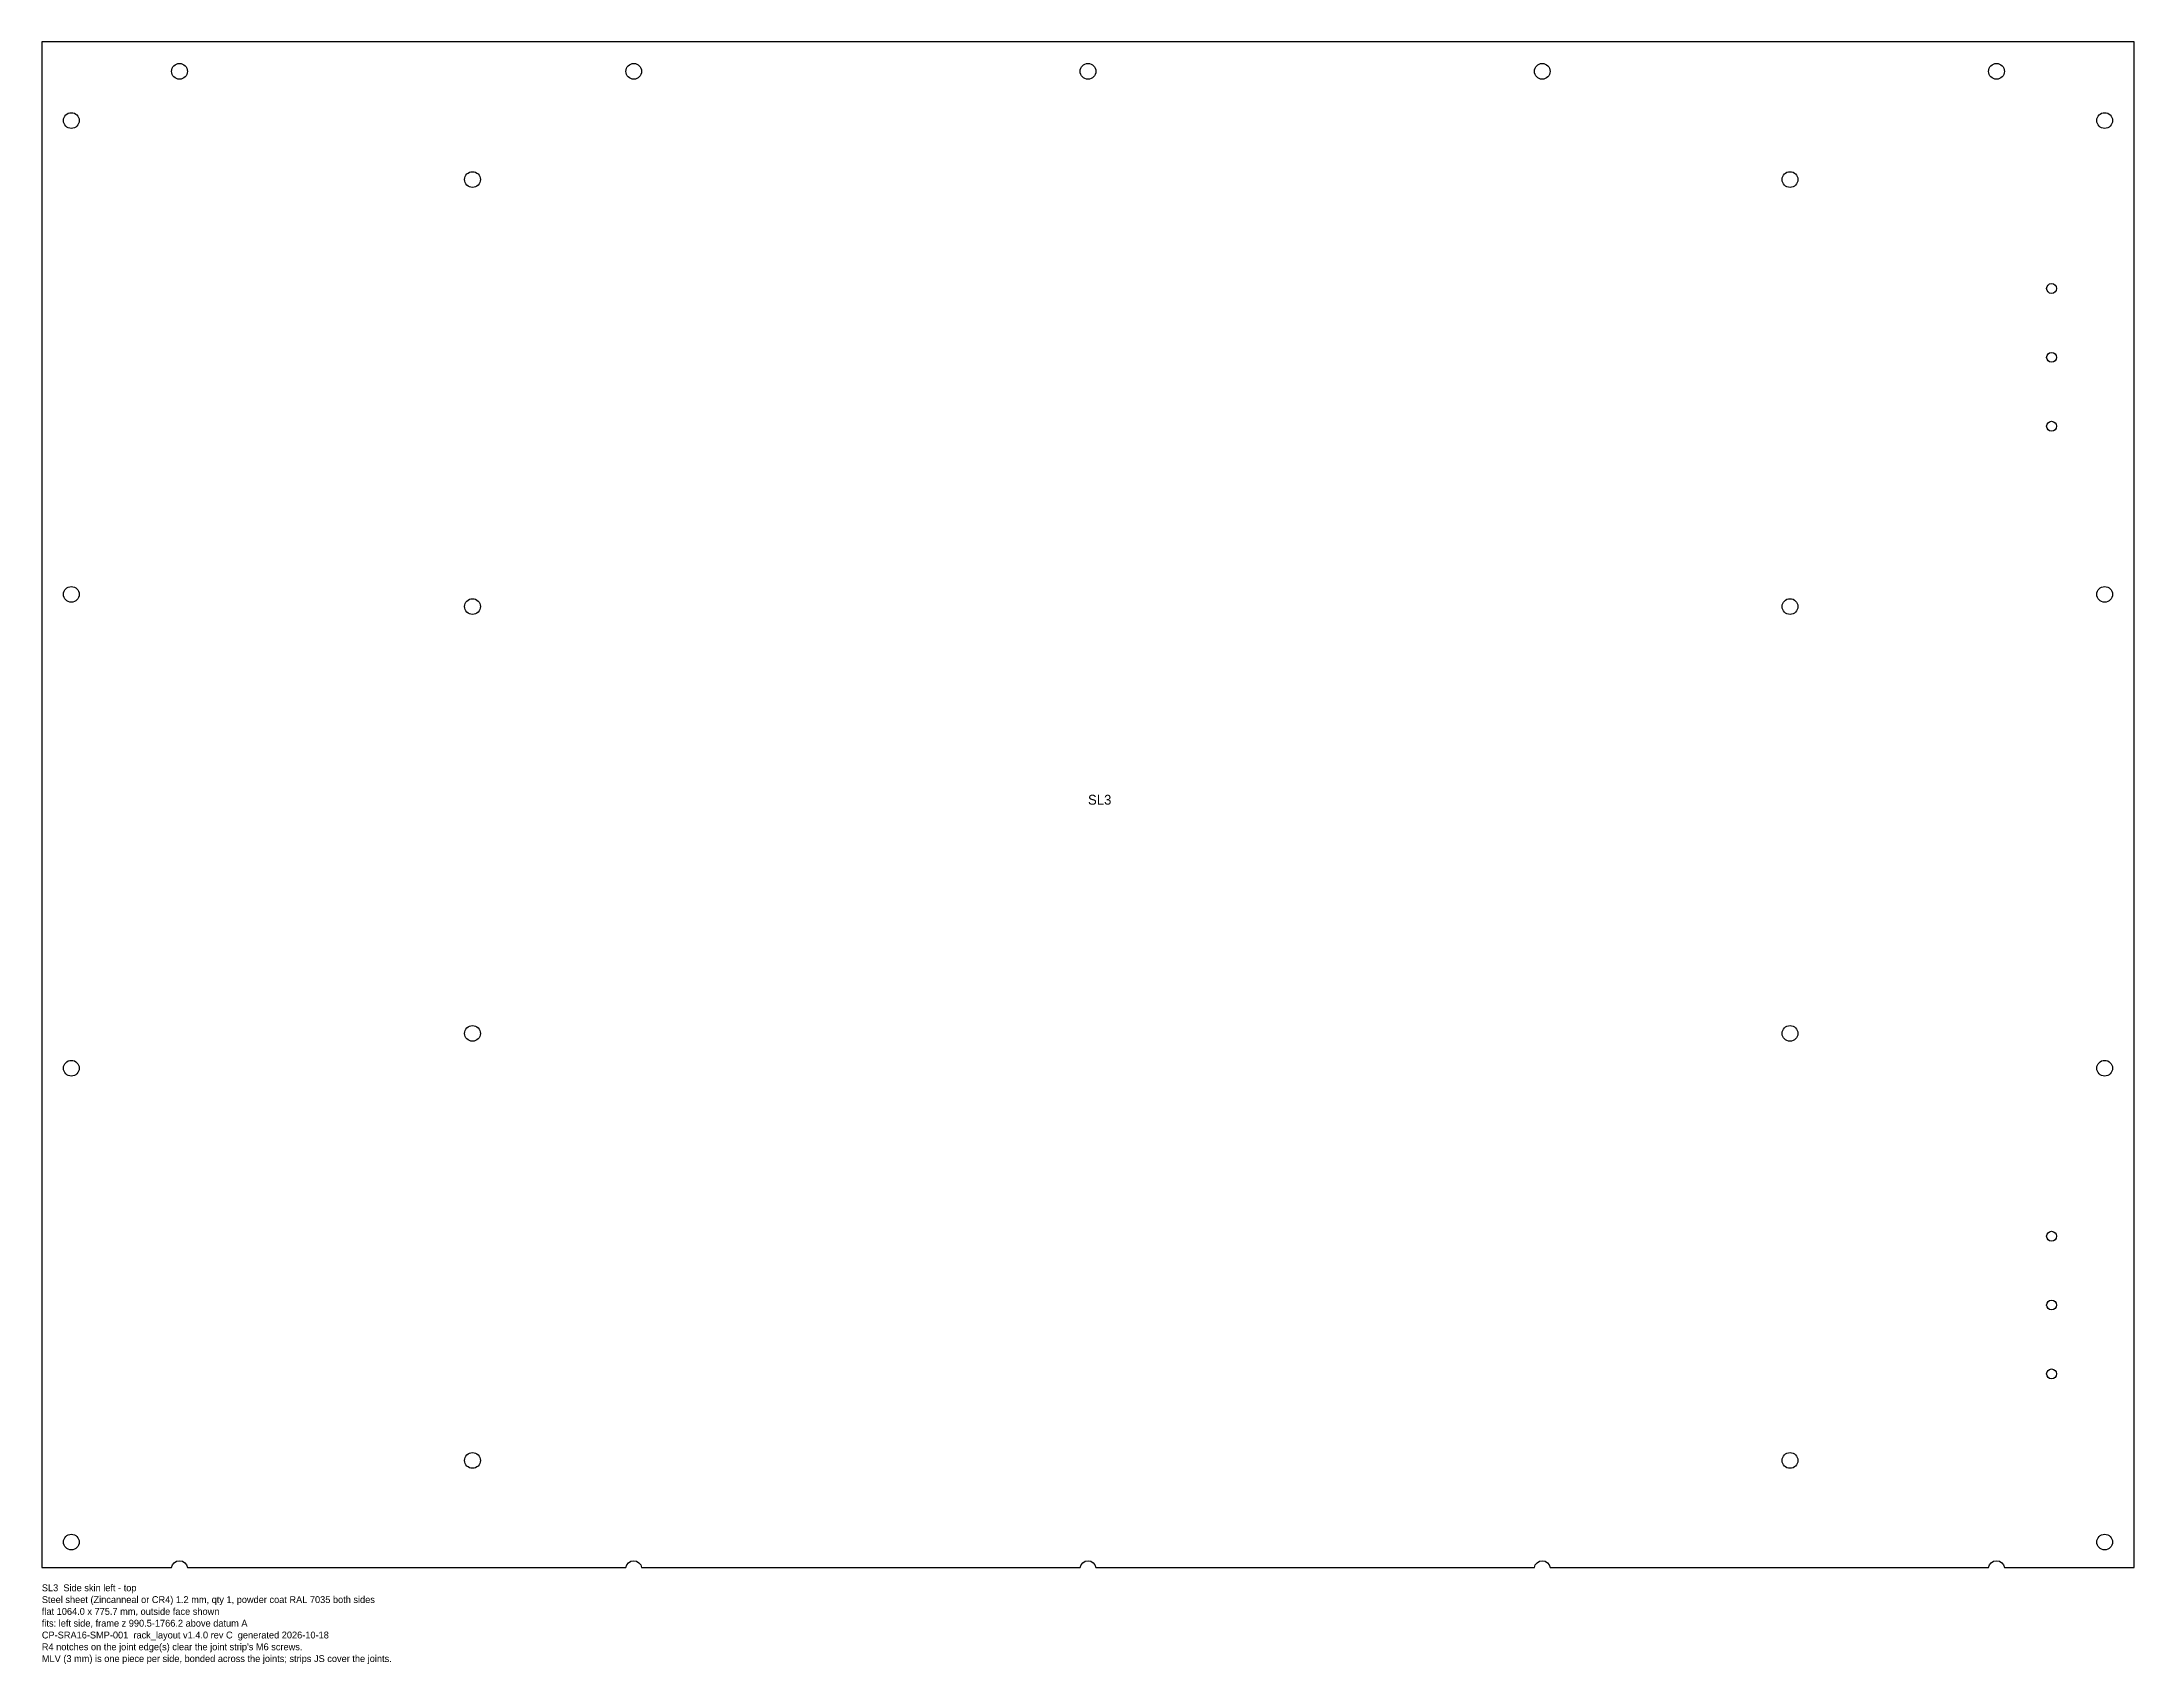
# Model space of a CAD drawing. Header units: millimetres. Extents: x 0 to 1064, y -49 to 776.
import ezdxf

# ---------------------------------------------------------------- set-up
doc = ezdxf.new("R2010")
doc.units = ezdxf.units.MM
for name, color, linetype in [('CUT', 7, 'CONTINUOUS'), ('ETCH', 3, 'CONTINUOUS'), ('NOTES', 8, 'CONTINUOUS')]:
    doc.layers.add(name, color=color, linetype=linetype)

msp = doc.modelspace()

# ---------------------------------------------------------------- linework, layer by layer
at = {"layer": 'CUT'}
msp.add_lwpolyline([(0, 0), (66, 0, -0.881917), (74, 0), (297, 0, -0.881917), (305, 0), (528, 0, -0.881917), (536, 0), (759, 0, -0.881917), (767, 0), (990, 0, -0.881917), (998, 0), (1064, 0), (1064, 775.7), (0, 775.7)], format="xyb", close=True, dxfattribs=at)
for centre, radius in [((70, 760.7), 4), ((301, 760.7), 4), ((532, 760.7), 4), ((763, 760.7), 4), ((994, 760.7), 4), ((15, 735.7), 4), ((1049, 735.7), 4), ((219, 705.7), 4), ((889, 705.7), 4), ((1022, 650.3), 2.5), ((1022, 615.3), 2.5), ((1022, 580.3), 2.5), ((15, 494.8), 4), ((219, 488.6), 4), ((889, 488.6), 4), ((1049, 494.8), 4), ((219, 271.6), 4), ((889, 271.6), 4), ((15, 253.9), 4), ((1049, 253.9), 4), ((1022, 168.5), 2.5), ((1022, 133.5), 2.5), ((1022, 98.5), 2.5), ((219, 54.5), 4), ((889, 54.5), 4), ((15, 13), 4), ((1049, 13), 4)]:
    msp.add_circle(centre, radius, dxfattribs=at)

# ---------------------------------------------------------------- texts
at = {"layer": 'ETCH'}
msp.add_text('SL3', height=5, dxfattribs=at).set_placement((532, 387.9))
at = {"layer": 'NOTES'}
for s, p in [('SL3  Side skin left - top', (0, -12)), ('flat 1064.0 x 775.7 mm, outside face shown', (0, -24)), ('Steel sheet (Zincanneal or CR4) 1.2 mm, qty 1, powder coat RAL 7035 both sides', (0, -18)), ('fits: left side, frame z 990.5-1766.2 above datum A', (0, -30)), ('CP-SRA16-SMP-001  rack_layout v1.4.0 rev C  generated 2026-10-18', (0, -36)), ("R4 notches on the joint edge(s) clear the joint strip's M6 screws.", (0, -42)), ('MLV (3 mm) is one piece per side, bonded across the joints; strips JS cover the joints.', (0, -48))]:
    msp.add_text(s, height=3.5, dxfattribs=at).set_placement(p)

doc.saveas('drawing.dxf')
